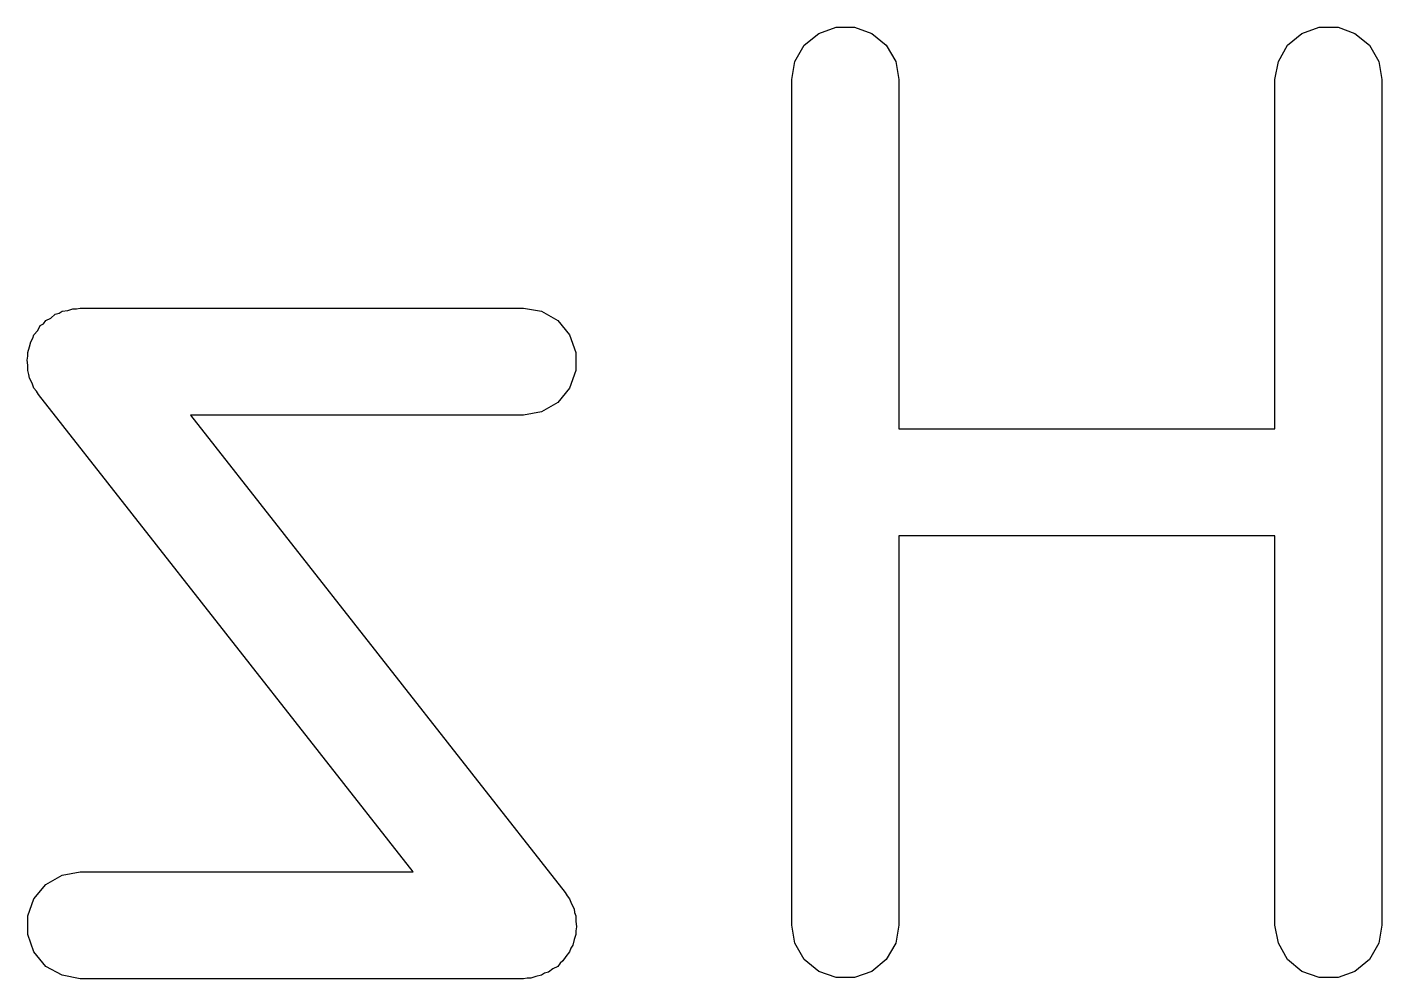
# Model space of a CAD drawing. Extents: x 123.3 to 171.8, y -110.4 to -93.
# Drawn here: x 149.167 to 151.332, y -109.978 to -108.457 of the extents above; entities that cross this region are included whole.
import ezdxf

# ---------------------------------------------------------------- set-up
doc = ezdxf.new("R2010")
doc.units = 0
doc.header["$MEASUREMENT"] = 0
doc.layers.add('BLACK', color=7, linetype='CONTINUOUS')

msp = doc.modelspace()

# ---------------------------------------------------------------- linework, layer by layer
at = {"layer": 'BLACK', "linetype": 'CONTINUOUS'}
for p, q in [((150.432, -108.467), (150.46, -108.457)), ((150.46, -108.457), (150.489, -108.457)), ((150.489, -108.457), (150.517, -108.467)), ((151.204, -108.467), (151.232, -108.457)), ((151.232, -108.457), (151.262, -108.457)), ((151.262, -108.457), (151.289, -108.467)), ((150.394, -108.512), (150.409, -108.486)), ((150.409, -108.486), (150.432, -108.467)), ((150.517, -108.467), (150.54, -108.486)), ((150.54, -108.486), (150.555, -108.512)), ((151.167, -108.512), (151.181, -108.486)), ((151.181, -108.486), (151.204, -108.467)), ((151.289, -108.467), (151.312, -108.486)), ((151.312, -108.486), (151.327, -108.512)), ((150.389, -108.541), (150.394, -108.512)), ((150.555, -108.512), (150.56, -108.541)), ((151.161, -108.541), (151.167, -108.512)), ((151.327, -108.512), (151.332, -108.541)), ((150.389, -109.892), (150.389, -108.541)), ((150.56, -108.541), (150.56, -109.099)), ((151.161, -109.099), (151.161, -108.541)), ((151.332, -108.541), (151.332, -109.892)), ((149.205, -108.922), (149.212, -108.916)), ((149.212, -108.916), (149.218, -108.914)), ((149.218, -108.914), (149.223, -108.911)), ((149.223, -108.911), (149.232, -108.91)), ((149.232, -108.91), (149.24, -108.907)), ((149.24, -108.907), (149.246, -108.907)), ((149.246, -108.907), (149.252, -108.906)), ((149.252, -108.906), (149.96, -108.906)), ((149.96, -108.906), (149.989, -108.911)), ((149.989, -108.911), (150.015, -108.926)), ((149.178, -108.949), (149.184, -108.942)), ((149.184, -108.942), (149.188, -108.934)), ((149.188, -108.934), (149.193, -108.931)), ((149.193, -108.931), (149.197, -108.926)), ((149.197, -108.926), (149.205, -108.922)), ((150.015, -108.926), (150.034, -108.949)), ((149.171, -108.968), (149.173, -108.96)), ((149.173, -108.96), (149.176, -108.954)), ((149.176, -108.954), (149.178, -108.949)), ((150.034, -108.949), (150.044, -108.977)), ((149.167, -108.989), (149.168, -108.983)), ((149.168, -108.977), (149.171, -108.968)), ((149.168, -108.983), (149.168, -108.977)), ((150.044, -108.977), (150.044, -109.006)), ((149.168, -108.997), (149.167, -108.989)), ((149.168, -109.006), (149.168, -108.997)), ((149.17, -109.012), (149.168, -109.006)), ((150.044, -109.006), (150.034, -109.034)), ((149.171, -109.018), (149.17, -109.012)), ((149.175, -109.026), (149.171, -109.018)), ((149.178, -109.034), (149.175, -109.026)), ((149.182, -109.039), (149.178, -109.034)), ((149.185, -109.044), (149.182, -109.039)), ((149.784, -109.807), (149.185, -109.044)), ((150.034, -109.034), (150.015, -109.057)), ((149.989, -109.072), (149.96, -109.077)), ((150.015, -109.057), (149.989, -109.072)), ((149.96, -109.077), (149.428, -109.077)), ((149.428, -109.077), (150.027, -109.84)), ((150.56, -109.099), (151.161, -109.099)), ((151.161, -109.27), (150.56, -109.27)), ((150.56, -109.27), (150.56, -109.892)), ((151.161, -109.892), (151.161, -109.27)), ((149.223, -109.812), (149.252, -109.807)), ((149.252, -109.807), (149.784, -109.807)), ((149.178, -109.85), (149.197, -109.827)), ((149.197, -109.827), (149.223, -109.812)), ((149.168, -109.877), (149.178, -109.85)), ((150.027, -109.84), (150.03, -109.845)), ((150.03, -109.845), (150.034, -109.85)), ((150.034, -109.85), (150.037, -109.858)), ((150.037, -109.858), (150.041, -109.866)), ((150.041, -109.866), (150.042, -109.872)), ((150.042, -109.872), (150.044, -109.877)), ((149.168, -109.907), (149.168, -109.877)), ((150.044, -109.877), (150.044, -109.886)), ((150.044, -109.886), (150.045, -109.895)), ((150.045, -109.895), (150.044, -109.901)), ((150.394, -109.921), (150.389, -109.892)), ((150.56, -109.892), (150.555, -109.921)), ((151.167, -109.921), (151.161, -109.892)), ((151.332, -109.892), (151.327, -109.921)), ((149.178, -109.935), (149.168, -109.907)), ((150.041, -109.915), (150.039, -109.924)), ((150.044, -109.907), (150.041, -109.915)), ((150.044, -109.901), (150.044, -109.907)), ((149.197, -109.958), (149.178, -109.935)), ((150.034, -109.935), (150.028, -109.942)), ((150.036, -109.929), (150.034, -109.935)), ((150.039, -109.924), (150.036, -109.929)), ((150.409, -109.947), (150.394, -109.921)), ((150.555, -109.921), (150.54, -109.947)), ((151.181, -109.947), (151.167, -109.921)), ((151.327, -109.921), (151.312, -109.947)), ((149.223, -109.972), (149.197, -109.958)), ((150.015, -109.958), (150.007, -109.962)), ((150.019, -109.953), (150.015, -109.958)), ((150.023, -109.949), (150.019, -109.953)), ((150.028, -109.942), (150.023, -109.949)), ((150.432, -109.966), (150.409, -109.947)), ((150.54, -109.947), (150.517, -109.966)), ((151.204, -109.966), (151.181, -109.947)), ((151.312, -109.947), (151.289, -109.966)), ((149.252, -109.978), (149.223, -109.972)), ((149.96, -109.978), (149.252, -109.978)), ((149.966, -109.977), (149.96, -109.978)), ((149.972, -109.977), (149.966, -109.977)), ((149.98, -109.974), (149.972, -109.977)), ((149.989, -109.972), (149.98, -109.974)), ((149.994, -109.969), (149.989, -109.972)), ((150, -109.967), (149.994, -109.969)), ((150.007, -109.962), (150, -109.967)), ((150.46, -109.976), (150.432, -109.966)), ((150.489, -109.976), (150.46, -109.976)), ((150.517, -109.966), (150.489, -109.976)), ((151.232, -109.976), (151.204, -109.966)), ((151.262, -109.976), (151.232, -109.976)), ((151.289, -109.966), (151.262, -109.976))]:
    msp.add_line(p, q, dxfattribs=at)

doc.saveas('drawing.dxf')
